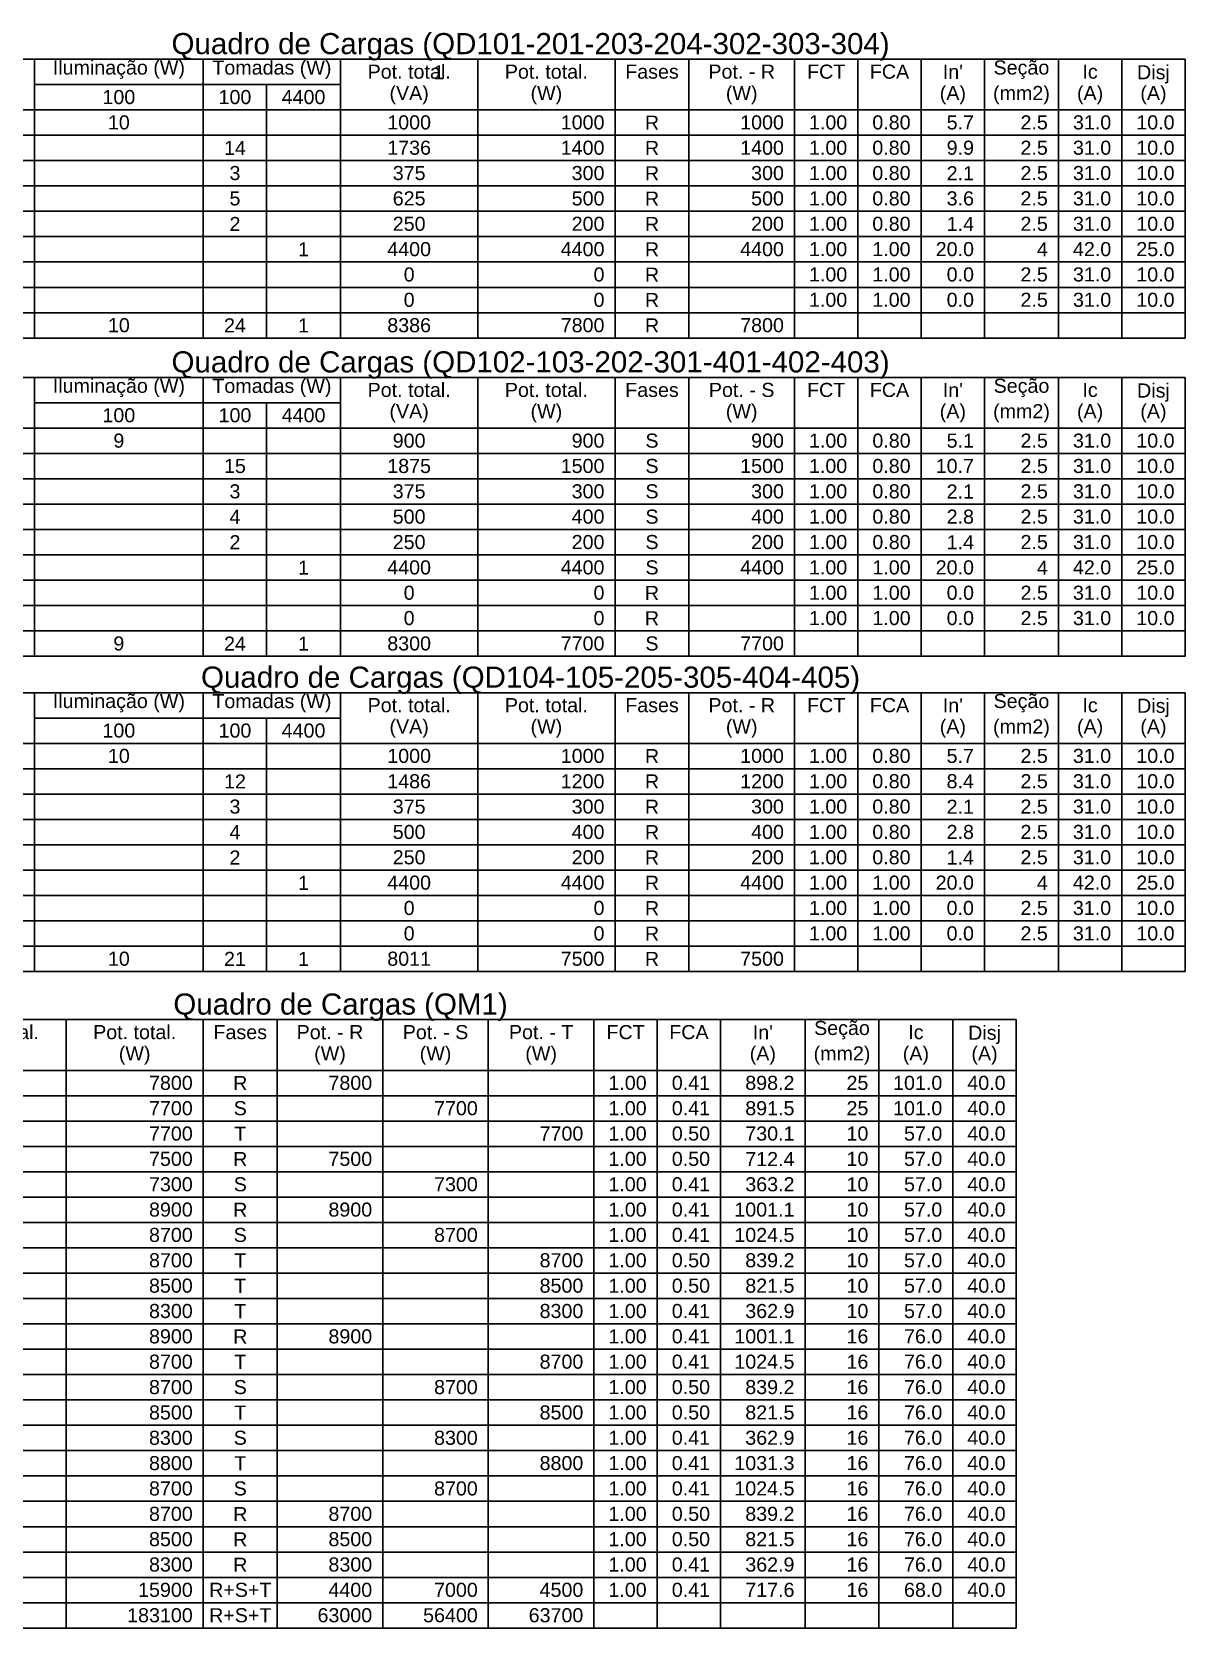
# Model space of a CAD drawing. Header units: inches. Extents: x -8.7 to 57.3, y -9.2 to 26.4.
# Drawn here: x 45.95 to 54.62, y -3.03 to 8.97 of the extents above; entities that cross this region are included whole.
import ezdxf
from ezdxf.enums import TextEntityAlignment as Align

# ---------------------------------------------------------------- set-up
doc = ezdxf.new("R2010")
doc.units = ezdxf.units.IN
doc.header["$MEASUREMENT"] = 0
doc.linetypes.add('HIDDEN2', pattern=[4.7625, 3.175, -1.5875])
for name, color, linetype, lineweight in [('DI-Linhas do quadro', 7, 'HIDDEN2', 30), ('DI-Textos do quadro', 5, 'Continuous', 20), ('DI-Título do quadro', 5, 'Continuous', 30)]:
    doc.layers.add(name, color=color, linetype=linetype, lineweight=lineweight)
doc.styles.add('Arial', font='arial.ttf')

msp = doc.modelspace()

# ---------------------------------------------------------------- linework, layer by layer
at = {"layer": 'DI-Linhas do quadro', "linetype": 'Continuous'}
for p, q in [((40.9622, 8.7647), (51.6846, 8.7647)), ((45.966, 8.7647), (45.966, 6.8585)), ((47.2368, 8.7647), (47.2368, 6.8585)), ((48.2693, 8.7647), (48.2693, 6.8585)), ((49.3018, 8.7647), (49.3018, 6.8585)), ((50.3344, 8.7647), (50.3344, 6.8585)), ((50.8903, 8.7647), (50.8903, 6.8585)), ((51.6846, 8.7647), (54.6233, 8.7647)), ((51.6846, 8.7647), (51.6846, 6.8585)), ((51.6846, 8.7647), (51.6846, 6.8585)), ((52.1611, 8.7647), (52.1611, 6.8585)), ((52.6377, 8.7647), (52.6377, 6.8585)), ((53.1142, 8.7647), (53.1142, 6.8585)), ((53.6702, 8.7647), (53.6702, 6.8585)), ((54.1468, 8.7647), (54.1468, 6.8585)), ((54.6233, 8.7647), (54.6233, 6.8585)), ((45.966, 8.5741), (47.2368, 8.5741)), ((47.2368, 8.5741), (48.2693, 8.5741)), ((47.7133, 8.5741), (47.7133, 6.8585)), ((40.9622, 8.3835), (51.6846, 8.3835)), ((51.6846, 8.3835), (54.6233, 8.3835)), ((40.9622, 8.1929), (51.6846, 8.1929)), ((51.6846, 8.1929), (54.6233, 8.1929)), ((40.9622, 8.0022), (51.6846, 8.0022)), ((51.6846, 8.0022), (54.6233, 8.0022)), ((40.9622, 7.8116), (51.6846, 7.8116)), ((51.6846, 7.8116), (54.6233, 7.8116)), ((40.9622, 7.621), (51.6846, 7.621)), ((51.6846, 7.621), (54.6233, 7.621)), ((40.9622, 7.4304), (51.6846, 7.4304)), ((51.6846, 7.4304), (54.6233, 7.4304)), ((40.9622, 7.2398), (51.6846, 7.2398)), ((51.6846, 7.2398), (54.6233, 7.2398)), ((40.9622, 7.0491), (51.6846, 7.0491)), ((51.6846, 7.0491), (54.6233, 7.0491)), ((40.9622, 6.8585), (51.6846, 6.8585)), ((45.966, 6.6679), (45.966, 6.8585)), ((47.2368, 6.6679), (47.2368, 6.8585)), ((47.7133, 6.6679), (47.7133, 6.8585)), ((48.2693, 6.6679), (48.2693, 6.8585)), ((49.3018, 6.6679), (49.3018, 6.8585)), ((50.3344, 6.6679), (50.3344, 6.8585)), ((50.8903, 6.6679), (50.8903, 6.8585)), ((51.6846, 6.8585), (54.6233, 6.8585)), ((51.6846, 6.6679), (51.6846, 6.8585)), ((51.6846, 6.6679), (51.6846, 6.8585)), ((52.1611, 6.6679), (52.1611, 6.8585)), ((52.6377, 6.6679), (52.6377, 6.8585)), ((53.1142, 6.6679), (53.1142, 6.8585)), ((53.6702, 6.6679), (53.6702, 6.8585)), ((54.1468, 6.6679), (54.1468, 6.8585)), ((54.6233, 6.6679), (54.6233, 6.8585)), ((40.9622, 6.6679), (51.6846, 6.6679)), ((51.6846, 6.6679), (54.6233, 6.6679)), ((40.9622, 6.3716), (50.8904, 6.3716)), ((45.966, 6.3716), (45.966, 4.4654)), ((47.2368, 6.3716), (47.2368, 4.4654)), ((48.2693, 6.3716), (48.2693, 4.4654)), ((49.3019, 6.3716), (49.3019, 4.4654)), ((50.3344, 6.3716), (50.3344, 4.4654)), ((50.8904, 6.3716), (50.8904, 4.4654)), ((50.8904, 6.3716), (50.8904, 4.4654)), ((50.8904, 6.3716), (51.6846, 6.3716)), ((51.6846, 6.3716), (51.6846, 4.4654)), ((51.6846, 6.3716), (54.6233, 6.3716)), ((52.1612, 6.3716), (52.1612, 4.4654)), ((52.6377, 6.3716), (52.6377, 4.4654)), ((53.1143, 6.3716), (53.1143, 4.4654)), ((53.6702, 6.3716), (53.6702, 4.4654)), ((54.1468, 6.3716), (54.1468, 4.4654)), ((54.6233, 6.3716), (54.6233, 4.4654)), ((45.966, 6.181), (47.2368, 6.181)), ((47.2368, 6.181), (48.2693, 6.181)), ((47.7134, 6.181), (47.7134, 4.4654)), ((40.9622, 5.9903), (50.8904, 5.9903)), ((50.8904, 5.9903), (51.6846, 5.9903)), ((51.6846, 5.9903), (54.6233, 5.9903)), ((40.9622, 5.7997), (50.8904, 5.7997)), ((50.8904, 5.7997), (51.6846, 5.7997)), ((51.6846, 5.7997), (54.6233, 5.7997)), ((40.9622, 5.6091), (50.8904, 5.6091)), ((50.8904, 5.6091), (51.6846, 5.6091)), ((51.6846, 5.6091), (54.6233, 5.6091)), ((40.9622, 5.4185), (50.8904, 5.4185)), ((50.8904, 5.4185), (51.6846, 5.4185)), ((51.6846, 5.4185), (54.6233, 5.4185)), ((40.9622, 5.2279), (50.8904, 5.2279)), ((50.8904, 5.2279), (51.6846, 5.2279)), ((51.6846, 5.2279), (54.6233, 5.2279)), ((40.9622, 5.0372), (50.8904, 5.0372)), ((50.8904, 5.0372), (51.6846, 5.0372)), ((51.6846, 5.0372), (54.6233, 5.0372)), ((40.9622, 4.8466), (50.8904, 4.8466)), ((50.8904, 4.8466), (51.6846, 4.8466)), ((51.6846, 4.8466), (54.6233, 4.8466)), ((40.9622, 4.656), (50.8904, 4.656)), ((50.8904, 4.656), (51.6846, 4.656)), ((51.6846, 4.656), (54.6233, 4.656)), ((40.9622, 4.4654), (50.8904, 4.4654)), ((45.966, 4.2748), (45.966, 4.4654)), ((47.2368, 4.2748), (47.2368, 4.4654)), ((47.7134, 4.2748), (47.7134, 4.4654)), ((48.2693, 4.2748), (48.2693, 4.4654)), ((49.3019, 4.2748), (49.3019, 4.4654)), ((50.3344, 4.2748), (50.3344, 4.4654)), ((50.8904, 4.2748), (50.8904, 4.4654)), ((50.8904, 4.2748), (50.8904, 4.4654)), ((50.8904, 4.4654), (51.6846, 4.4654)), ((51.6846, 4.2748), (51.6846, 4.4654)), ((51.6846, 4.2748), (51.6846, 4.4654)), ((51.6846, 4.4654), (54.6233, 4.4654)), ((52.1612, 4.2748), (52.1612, 4.4654)), ((52.6377, 4.2748), (52.6377, 4.4654)), ((53.1143, 4.2748), (53.1143, 4.4654)), ((53.6702, 4.2748), (53.6702, 4.4654)), ((54.1468, 4.2748), (54.1468, 4.4654)), ((54.6233, 4.2748), (54.6233, 4.4654)), ((40.9622, 4.2748), (50.8904, 4.2748)), ((50.8904, 4.2748), (51.6846, 4.2748)), ((51.6846, 4.2748), (54.6233, 4.2748)), ((40.9622, 4.0011), (51.6846, 4.0011)), ((45.966, 4.0011), (45.966, 2.0949)), ((47.2368, 4.0011), (47.2368, 2.0949)), ((48.2693, 4.0011), (48.2693, 2.0949)), ((49.3019, 4.0011), (49.3019, 2.0949)), ((50.3344, 4.0011), (50.3344, 2.0949)), ((50.8904, 4.0011), (50.8904, 2.0949)), ((51.6846, 4.0011), (54.6233, 4.0011)), ((51.6846, 4.0011), (51.6846, 2.0949)), ((51.6846, 4.0011), (51.6846, 2.0949)), ((52.1612, 4.0011), (52.1612, 2.0949)), ((52.6377, 4.0011), (52.6377, 2.0949)), ((53.1143, 4.0011), (53.1143, 2.0949)), ((53.6702, 4.0011), (53.6702, 2.0949)), ((54.1468, 4.0011), (54.1468, 2.0949)), ((54.6233, 4.0011), (54.6233, 2.0949)), ((45.966, 3.8105), (47.2368, 3.8105)), ((47.2368, 3.8105), (48.2693, 3.8105)), ((47.7134, 3.8105), (47.7134, 2.0949)), ((40.9622, 3.6199), (51.6846, 3.6199)), ((51.6846, 3.6199), (54.6233, 3.6199)), ((40.9622, 3.4293), (51.6846, 3.4293)), ((51.6846, 3.4293), (54.6233, 3.4293)), ((40.9622, 3.2386), (51.6846, 3.2386)), ((51.6846, 3.2386), (54.6233, 3.2386)), ((40.9622, 3.048), (51.6846, 3.048)), ((51.6846, 3.048), (54.6233, 3.048)), ((40.9622, 2.8574), (51.6846, 2.8574)), ((51.6846, 2.8574), (54.6233, 2.8574)), ((40.9622, 2.6668), (51.6846, 2.6668)), ((51.6846, 2.6668), (54.6233, 2.6668)), ((40.9622, 2.4762), (51.6846, 2.4762)), ((51.6846, 2.4762), (54.6233, 2.4762)), ((40.9622, 2.2855), (51.6846, 2.2855)), ((51.6846, 2.2855), (54.6233, 2.2855)), ((40.9622, 2.0949), (51.6846, 2.0949)), ((45.966, 1.9043), (45.966, 2.0949)), ((47.2368, 1.9043), (47.2368, 2.0949)), ((47.7134, 1.9043), (47.7134, 2.0949)), ((48.2693, 1.9043), (48.2693, 2.0949)), ((49.3019, 1.9043), (49.3019, 2.0949)), ((50.3344, 1.9043), (50.3344, 2.0949)), ((50.8904, 1.9043), (50.8904, 2.0949)), ((51.6846, 2.0949), (54.6233, 2.0949)), ((51.6846, 1.9043), (51.6846, 2.0949)), ((51.6846, 1.9043), (51.6846, 2.0949)), ((52.1612, 1.9043), (52.1612, 2.0949)), ((52.6377, 1.9043), (52.6377, 2.0949)), ((53.1143, 1.9043), (53.1143, 2.0949)), ((53.6702, 1.9043), (53.6702, 2.0949)), ((54.1468, 1.9043), (54.1468, 2.0949)), ((54.6233, 1.9043), (54.6233, 2.0949)), ((40.9622, 1.9043), (51.6846, 1.9043)), ((51.6846, 1.9043), (54.6233, 1.9043)), ((40.9622, 1.5428), (53.3525, 1.5428)), ((46.2043, 1.5428), (46.2043, -2.8415)), ((47.2368, 1.5428), (47.2368, -2.8415)), ((47.7928, 1.5428), (47.7928, -2.8415)), ((48.587, 1.5428), (48.587, -2.8415)), ((49.3813, 1.5428), (49.3813, -2.8415)), ((50.1755, 1.5428), (50.1755, -2.8415)), ((50.6521, 1.5428), (50.6521, -2.8415)), ((51.1286, 1.5428), (51.1286, -2.8415)), ((51.764, 1.5428), (51.764, -2.8415)), ((52.32, 1.5428), (52.32, -2.8415)), ((52.876, 1.5428), (52.876, -2.8415)), ((53.3525, 1.5428), (53.3525, -2.8415)), ((40.9622, 1.1615), (53.3525, 1.1615)), ((40.9622, 0.9709), (53.3525, 0.9709)), ((40.9622, 0.7803), (53.3525, 0.7803)), ((40.9622, 0.5897), (53.3525, 0.5897)), ((40.9622, 0.3991), (53.3525, 0.3991)), ((40.9622, 0.2084), (53.3525, 0.2084)), ((40.9622, 0.0178), (53.3525, 0.0178)), ((40.9622, -0.1728), (53.3525, -0.1728)), ((40.9622, -0.3634), (53.3525, -0.3634)), ((40.9622, -0.554), (53.3525, -0.554)), ((40.9622, -0.7447), (53.3525, -0.7447)), ((40.9622, -0.9353), (53.3525, -0.9353)), ((40.9622, -1.1259), (53.3525, -1.1259)), ((40.9622, -1.3165), (53.3525, -1.3165)), ((40.9622, -1.5071), (53.3525, -1.5071)), ((40.9622, -1.6978), (53.3525, -1.6978)), ((40.9622, -1.8884), (53.3525, -1.8884)), ((40.9622, -2.079), (53.3525, -2.079)), ((40.9622, -2.2696), (53.3525, -2.2696)), ((40.9622, -2.4602), (53.3525, -2.4602)), ((40.9622, -2.6509), (53.3525, -2.6509)), ((40.9622, -2.8415), (53.3525, -2.8415)), ((46.2043, -3.0321), (46.2043, -2.8415)), ((47.2368, -3.0321), (47.2368, -2.8415)), ((47.7928, -3.0321), (47.7928, -2.8415)), ((48.587, -3.0321), (48.587, -2.8415)), ((49.3813, -3.0321), (49.3813, -2.8415)), ((50.1755, -3.0321), (50.1755, -2.8415)), ((50.6521, -3.0321), (50.6521, -2.8415)), ((51.1286, -3.0321), (51.1286, -2.8415)), ((51.764, -3.0321), (51.764, -2.8415)), ((52.32, -3.0321), (52.32, -2.8415)), ((52.876, -3.0321), (52.876, -2.8415)), ((53.3525, -3.0321), (53.3525, -2.8415)), ((40.9622, -3.0321), (53.3525, -3.0321))]:
    msp.add_line(p, q, dxfattribs=at)

# ---------------------------------------------------------------- texts
at = {"layer": 'DI-Textos do quadro', "char_height": 0.1059, "line_spacing_factor": 0.798, "style": 'Arial'}
for s, insert, width, attachment_point in [('Iluminação (W)', (46.6016, 8.6166), 1.851755, 8), ('Tomadas (W)', (47.7531, 8.6166), 1.666446, 8), ('Pot. total.', (48.7856, 8.6166), 1.164229, 8), ('1', (49.0091, 8.6131), 0.153082, 8), ('Pot. total.', (49.8181, 8.6166), 1.164229, 8), ('Fases', (50.6126, 8.6166), 0.750639, 8), ('Pot. - R', (51.2876, 8.6166), 0.933263, 8), ('FCT', (51.9231, 8.6166), 0.534444, 8), ('FCA', (52.3996, 8.6166), 0.550558, 8), ("In'", (52.8761, 8.6166), 0.281993, 8), ('Seção', (53.3921, 8.6166), 0.781524, 8), ('Ic', (53.9086, 8.6166), 0.214852, 8), ('Disj', (54.3851, 8.5817), 0.459246, 8), ('100', (46.6016, 8.4256), 0.459246, 8), ('100', (47.4751, 8.4256), 0.459246, 8), ('4400', (47.9911, 8.4256), 0.612328, 8), ('(VA)', (48.7856, 8.4256), 0.550558, 8), ('(W)', (49.8181, 8.4256), 0.441789, 8), ('(W)', (51.2876, 8.4256), 0.441789, 8), ('(A)', (52.8761, 8.4256), 0.366591, 8), ('(mm2)', (53.3921, 8.4256), 0.794952, 8), ('(A)', (53.9086, 8.4256), 0.366591, 8), ('(A)', (54.3851, 8.4256), 0.366591, 8), ('10', (46.6016, 8.2351), 0.306164, 8), ('1000', (48.7856, 8.2351), 0.612328, 8), ('1000', (50.2551, 8.2351), 0.612328, 9), ('R', (50.6126, 8.2351), 0.198738, 8), ('1000', (51.6051, 8.2351), 0.612328, 9), ('1.00', (52.0816, 8.2351), 0.535787, 9), ('0.80', (52.5581, 8.2351), 0.535787, 9), ('5.7', (53.0351, 8.2351), 0.382705, 9), ('2.5', (53.5906, 8.2351), 0.382705, 9), ('31.0', (54.0676, 8.2351), 0.535787, 9), ('10.0', (54.5441, 8.2351), 0.535787, 9), ('14', (47.4751, 8.0446), 0.306164, 8), ('1736', (48.7856, 8.0446), 0.612328, 8), ('1400', (50.2551, 8.0446), 0.612328, 9), ('R', (50.6126, 8.0446), 0.198738, 8), ('1400', (51.6051, 8.0446), 0.612328, 9), ('1.00', (52.0816, 8.0446), 0.535787, 9), ('0.80', (52.5581, 8.0446), 0.535787, 9), ('9.9', (53.0351, 8.0446), 0.382705, 9), ('2.5', (53.5906, 8.0446), 0.382705, 9), ('31.0', (54.0676, 8.0446), 0.535787, 9), ('10.0', (54.5441, 8.0446), 0.535787, 9), ('3', (47.4751, 7.8541), 0.153082, 8), ('375', (48.7856, 7.8541), 0.459246, 8), ('300', (50.2551, 7.8541), 0.459246, 9), ('R', (50.6126, 7.8541), 0.198738, 8), ('300', (51.6051, 7.8541), 0.459246, 9), ('1.00', (52.0816, 7.8541), 0.535787, 9), ('0.80', (52.5581, 7.8541), 0.535787, 9), ('2.1', (53.0351, 7.8541), 0.382705, 9), ('2.5', (53.5906, 7.8541), 0.382705, 9), ('31.0', (54.0676, 7.8541), 0.535787, 9), ('10.0', (54.5441, 7.8541), 0.535787, 9), ('5', (47.4751, 7.6636), 0.153082, 8), ('625', (48.7856, 7.6636), 0.459246, 8), ('500', (50.2551, 7.6636), 0.459246, 9), ('R', (50.6126, 7.6636), 0.198738, 8), ('500', (51.6051, 7.6636), 0.459246, 9), ('1.00', (52.0816, 7.6636), 0.535787, 9), ('0.80', (52.5581, 7.6636), 0.535787, 9), ('3.6', (53.0351, 7.6636), 0.382705, 9), ('2.5', (53.5906, 7.6636), 0.382705, 9), ('31.0', (54.0676, 7.6636), 0.535787, 9), ('10.0', (54.5441, 7.6636), 0.535787, 9), ('2', (47.4751, 7.4726), 0.153082, 8), ('250', (48.7856, 7.4726), 0.459246, 8), ('200', (50.2551, 7.4726), 0.459246, 9), ('R', (50.6126, 7.4726), 0.198738, 8), ('200', (51.6051, 7.4726), 0.459246, 9), ('1.00', (52.0816, 7.4726), 0.535787, 9), ('0.80', (52.5581, 7.4726), 0.535787, 9), ('1.4', (53.0351, 7.4726), 0.382705, 9), ('2.5', (53.5906, 7.4726), 0.382705, 9), ('31.0', (54.0676, 7.4726), 0.535787, 9), ('10.0', (54.5441, 7.4726), 0.535787, 9), ('1', (47.9911, 7.2821), 0.153082, 8), ('4400', (48.7856, 7.2821), 0.612328, 8), ('4400', (50.2551, 7.2821), 0.612328, 9), ('R', (50.6126, 7.2821), 0.198738, 8), ('4400', (51.6051, 7.2821), 0.612328, 9), ('1.00', (52.0816, 7.2821), 0.535787, 9), ('1.00', (52.5581, 7.2821), 0.535787, 9), ('20.0', (53.0351, 7.2821), 0.535787, 9), ('4', (53.5906, 7.2821), 0.153082, 9), ('42.0', (54.0676, 7.2821), 0.535787, 9), ('25.0', (54.5441, 7.2821), 0.535787, 9), ('0', (48.7856, 7.0916), 0.153082, 8), ('0', (50.2551, 7.0916), 0.153082, 9), ('R', (50.6126, 7.0916), 0.198738, 8), ('1.00', (52.0816, 7.0916), 0.535787, 9), ('1.00', (52.5581, 7.0916), 0.535787, 9), ('0.0', (53.0351, 7.0916), 0.382705, 9), ('2.5', (53.5906, 7.0916), 0.382705, 9), ('31.0', (54.0676, 7.0916), 0.535787, 9), ('10.0', (54.5441, 7.0916), 0.535787, 9), ('0', (48.7856, 6.9011), 0.153082, 8), ('0', (50.2551, 6.9011), 0.153082, 9), ('R', (50.6126, 6.9011), 0.198738, 8), ('1.00', (52.0816, 6.9011), 0.535787, 9), ('1.00', (52.5581, 6.9011), 0.535787, 9), ('0.0', (53.0351, 6.9011), 0.382705, 9), ('2.5', (53.5906, 6.9011), 0.382705, 9), ('31.0', (54.0676, 6.9011), 0.535787, 9), ('10.0', (54.5441, 6.9011), 0.535787, 9), ('10', (46.6016, 6.7101), 0.306164, 8), ('24', (47.4751, 6.7101), 0.306164, 8), ('1', (47.9911, 6.7101), 0.153082, 8), ('8386', (48.7856, 6.7101), 0.612328, 8), ('7800', (50.2551, 6.7101), 0.612328, 9), ('R', (50.6126, 6.7101), 0.198738, 8), ('7800', (51.6051, 6.7101), 0.612328, 9), ('Iluminação (W)', (46.6015, 6.2235), 1.851755, 8), ('Tomadas (W)', (47.753, 6.2235), 1.666446, 8), ('Seção', (53.3925, 6.2235), 0.781524, 8), ('Pot. total.', (48.7855, 6.2235), 1.164229, 8), ('Pot. total.', (49.818, 6.2235), 1.164229, 8), ('Fases', (50.6125, 6.2235), 0.750639, 8), ('Pot. - S', (51.2872, 6.2235), 0.918492, 8), ('FCT', (51.923, 6.2235), 0.534444, 8), ('FCA', (52.3995, 6.2235), 0.550558, 8), ("In'", (52.876, 6.2235), 0.281993, 8), ('Ic', (53.9085, 6.2235), 0.214852, 8), ('Disj', (54.385, 6.1885), 0.459246, 8), ('100', (46.6015, 6.033), 0.459246, 8), ('100', (47.475, 6.033), 0.459246, 8), ('4400', (47.9915, 6.033), 0.612328, 8), ('(VA)', (48.7855, 6.033), 0.550558, 8), ('(W)', (49.818, 6.033), 0.441789, 8), ('(W)', (51.2872, 6.033), 0.441789, 8), ('(A)', (52.876, 6.033), 0.366591, 8), ('(mm2)', (53.3925, 6.033), 0.794952, 8), ('(A)', (53.9085, 6.033), 0.366591, 8), ('(A)', (54.385, 6.033), 0.366591, 8), ('9', (46.6015, 5.842), 0.153082, 8), ('900', (48.7855, 5.842), 0.459246, 8), ('900', (50.255, 5.842), 0.459246, 9), ('S', (50.6125, 5.842), 0.183967, 8), ('900', (51.6052, 5.842), 0.459246, 9), ('1.00', (52.0815, 5.842), 0.535787, 9), ('0.80', (52.5585, 5.842), 0.535787, 9), ('5.1', (53.035, 5.842), 0.382705, 9), ('2.5', (53.591, 5.842), 0.382705, 9), ('31.0', (54.0675, 5.842), 0.535787, 9), ('10.0', (54.544, 5.842), 0.535787, 9), ('15', (47.475, 5.6515), 0.306164, 8), ('1875', (48.7855, 5.6515), 0.612328, 8), ('1500', (50.255, 5.6515), 0.612328, 9), ('S', (50.6125, 5.6515), 0.183967, 8), ('1500', (51.6052, 5.6515), 0.612328, 9), ('1.00', (52.0815, 5.6515), 0.535787, 9), ('0.80', (52.5585, 5.6515), 0.535787, 9), ('10.7', (53.035, 5.6515), 0.535787, 9), ('2.5', (53.591, 5.6515), 0.382705, 9), ('31.0', (54.0675, 5.6515), 0.535787, 9), ('10.0', (54.544, 5.6515), 0.535787, 9), ('3', (47.475, 5.461), 0.153082, 8), ('375', (48.7855, 5.461), 0.459246, 8), ('300', (50.255, 5.461), 0.459246, 9), ('S', (50.6125, 5.461), 0.183967, 8), ('300', (51.6052, 5.461), 0.459246, 9), ('1.00', (52.0815, 5.461), 0.535787, 9), ('0.80', (52.5585, 5.461), 0.535787, 9), ('2.1', (53.035, 5.461), 0.382705, 9), ('2.5', (53.591, 5.461), 0.382705, 9), ('31.0', (54.0675, 5.461), 0.535787, 9), ('10.0', (54.544, 5.461), 0.535787, 9), ('4', (47.475, 5.2705), 0.153082, 8), ('500', (48.7855, 5.2705), 0.459246, 8), ('400', (50.255, 5.2705), 0.459246, 9), ('S', (50.6125, 5.2705), 0.183967, 8), ('400', (51.6052, 5.2705), 0.459246, 9), ('1.00', (52.0815, 5.2705), 0.535787, 9), ('0.80', (52.5585, 5.2705), 0.535787, 9), ('2.8', (53.035, 5.2705), 0.382705, 9), ('2.5', (53.591, 5.2705), 0.382705, 9), ('31.0', (54.0675, 5.2705), 0.535787, 9), ('10.0', (54.544, 5.2705), 0.535787, 9), ('2', (47.475, 5.0795), 0.153082, 8), ('250', (48.7855, 5.0795), 0.459246, 8), ('200', (50.255, 5.0795), 0.459246, 9), ('S', (50.6125, 5.0795), 0.183967, 8), ('200', (51.6052, 5.0795), 0.459246, 9), ('1.00', (52.0815, 5.0795), 0.535787, 9), ('0.80', (52.5585, 5.0795), 0.535787, 9), ('1.4', (53.035, 5.0795), 0.382705, 9), ('2.5', (53.591, 5.0795), 0.382705, 9), ('31.0', (54.0675, 5.0795), 0.535787, 9), ('10.0', (54.544, 5.0795), 0.535787, 9), ('1', (47.9915, 4.889), 0.153082, 8), ('4400', (48.7855, 4.889), 0.612328, 8), ('4400', (50.255, 4.889), 0.612328, 9), ('S', (50.6125, 4.889), 0.183967, 8), ('4400', (51.6052, 4.889), 0.612328, 9), ('1.00', (52.0815, 4.889), 0.535787, 9), ('1.00', (52.5585, 4.889), 0.535787, 9), ('20.0', (53.035, 4.889), 0.535787, 9), ('4', (53.591, 4.889), 0.153082, 9), ('42.0', (54.0675, 4.889), 0.535787, 9), ('25.0', (54.544, 4.889), 0.535787, 9), ('0', (48.7855, 4.6985), 0.153082, 8), ('0', (50.255, 4.6985), 0.153082, 9), ('R', (50.6125, 4.6985), 0.198738, 8), ('1.00', (52.0815, 4.6985), 0.535787, 9), ('1.00', (52.5585, 4.6985), 0.535787, 9), ('0.0', (53.035, 4.6985), 0.382705, 9), ('2.5', (53.591, 4.6985), 0.382705, 9), ('31.0', (54.0675, 4.6985), 0.535787, 9), ('10.0', (54.544, 4.6985), 0.535787, 9), ('0', (48.7855, 4.508), 0.153082, 8), ('0', (50.255, 4.508), 0.153082, 9), ('R', (50.6125, 4.508), 0.198738, 8), ('1.00', (52.0815, 4.508), 0.535787, 9), ('1.00', (52.5585, 4.508), 0.535787, 9), ('0.0', (53.035, 4.508), 0.382705, 9), ('2.5', (53.591, 4.508), 0.382705, 9), ('31.0', (54.0675, 4.508), 0.535787, 9), ('10.0', (54.544, 4.508), 0.535787, 9), ('9', (46.6015, 4.317), 0.153082, 8), ('24', (47.475, 4.317), 0.306164, 8), ('1', (47.9915, 4.317), 0.153082, 8), ('8300', (48.7855, 4.317), 0.612328, 8), ('7700', (50.255, 4.317), 0.612328, 9), ('S', (50.6125, 4.317), 0.183967, 8), ('7700', (51.6052, 4.317), 0.612328, 9), ('Iluminação (W)', (46.6016, 3.8531), 1.851755, 8), ('Tomadas (W)', (47.7531, 3.8531), 1.666446, 8), ('Pot. total.', (48.7856, 3.8531), 1.164229, 8), ('Pot. total.', (49.8181, 3.8531), 1.164229, 8), ('FCT', (51.9231, 3.8531), 0.534444, 8), ('FCA', (52.3996, 3.8531), 0.550558, 8), ('Seção', (53.3921, 3.8531), 0.781524, 8), ('Disj', (54.3851, 3.8182), 0.459246, 8), ('Fases', (50.6126, 3.8531), 0.750639, 8), ('Pot. - R', (51.2876, 3.8531), 0.933263, 8), ("In'", (52.8761, 3.8531), 0.281993, 8), ('Ic', (53.9086, 3.8531), 0.214852, 8), ('100', (46.6016, 3.6621), 0.459246, 8), ('100', (47.4751, 3.6621), 0.459246, 8), ('4400', (47.9911, 3.6621), 0.612328, 8), ('(VA)', (48.7856, 3.6621), 0.550558, 8), ('(W)', (49.8181, 3.6621), 0.441789, 8), ('(W)', (51.2876, 3.6621), 0.441789, 8), ('(A)', (52.8761, 3.6621), 0.366591, 8), ('(mm2)', (53.3921, 3.6621), 0.794952, 8), ('(A)', (53.9086, 3.6621), 0.366591, 8), ('(A)', (54.3851, 3.6621), 0.366591, 8), ('10', (46.6016, 3.4716), 0.306164, 8), ('1000', (48.7856, 3.4716), 0.612328, 8), ('1000', (50.2551, 3.4716), 0.612328, 9), ('R', (50.6126, 3.4716), 0.198738, 8), ('1000', (51.6051, 3.4716), 0.612328, 9), ('1.00', (52.0816, 3.4716), 0.535787, 9), ('0.80', (52.5581, 3.4716), 0.535787, 9), ('5.7', (53.0346, 3.4716), 0.382705, 9), ('2.5', (53.5906, 3.4716), 0.382705, 9), ('31.0', (54.0671, 3.4716), 0.535787, 9), ('10.0', (54.5441, 3.4716), 0.535787, 9), ('12', (47.4751, 3.2811), 0.306164, 8), ('1486', (48.7856, 3.2811), 0.612328, 8), ('1200', (50.2551, 3.2811), 0.612328, 9), ('R', (50.6126, 3.2811), 0.198738, 8), ('1200', (51.6051, 3.2811), 0.612328, 9), ('1.00', (52.0816, 3.2811), 0.535787, 9), ('0.80', (52.5581, 3.2811), 0.535787, 9), ('8.4', (53.0346, 3.2811), 0.382705, 9), ('2.5', (53.5906, 3.2811), 0.382705, 9), ('31.0', (54.0671, 3.2811), 0.535787, 9), ('10.0', (54.5441, 3.2811), 0.535787, 9), ('3', (47.4751, 3.0906), 0.153082, 8), ('375', (48.7856, 3.0906), 0.459246, 8), ('300', (50.2551, 3.0906), 0.459246, 9), ('R', (50.6126, 3.0906), 0.198738, 8), ('300', (51.6051, 3.0906), 0.459246, 9), ('1.00', (52.0816, 3.0906), 0.535787, 9), ('0.80', (52.5581, 3.0906), 0.535787, 9), ('2.1', (53.0346, 3.0906), 0.382705, 9), ('2.5', (53.5906, 3.0906), 0.382705, 9), ('31.0', (54.0671, 3.0906), 0.535787, 9), ('10.0', (54.5441, 3.0906), 0.535787, 9), ('4', (47.4751, 2.8996), 0.153082, 8), ('500', (48.7856, 2.8996), 0.459246, 8), ('400', (50.2551, 2.8996), 0.459246, 9), ('R', (50.6126, 2.8996), 0.198738, 8), ('400', (51.6051, 2.8996), 0.459246, 9), ('1.00', (52.0816, 2.8996), 0.535787, 9), ('0.80', (52.5581, 2.8996), 0.535787, 9), ('2.8', (53.0346, 2.8996), 0.382705, 9), ('2.5', (53.5906, 2.8996), 0.382705, 9), ('31.0', (54.0671, 2.8996), 0.535787, 9), ('10.0', (54.5441, 2.8996), 0.535787, 9), ('2', (47.4751, 2.7091), 0.153082, 8), ('250', (48.7856, 2.7091), 0.459246, 8), ('200', (50.2551, 2.7091), 0.459246, 9), ('R', (50.6126, 2.7091), 0.198738, 8), ('200', (51.6051, 2.7091), 0.459246, 9), ('1.00', (52.0816, 2.7091), 0.535787, 9), ('0.80', (52.5581, 2.7091), 0.535787, 9), ('1.4', (53.0346, 2.7091), 0.382705, 9), ('2.5', (53.5906, 2.7091), 0.382705, 9), ('31.0', (54.0671, 2.7091), 0.535787, 9), ('10.0', (54.5441, 2.7091), 0.535787, 9), ('1', (47.9911, 2.5186), 0.153082, 8), ('4400', (48.7856, 2.5186), 0.612328, 8), ('4400', (50.2551, 2.5186), 0.612328, 9), ('R', (50.6126, 2.5186), 0.198738, 8), ('4400', (51.6051, 2.5186), 0.612328, 9), ('1.00', (52.0816, 2.5186), 0.535787, 9), ('1.00', (52.5581, 2.5186), 0.535787, 9), ('20.0', (53.0346, 2.5186), 0.535787, 9), ('4', (53.5906, 2.5186), 0.153082, 9), ('42.0', (54.0671, 2.5186), 0.535787, 9), ('25.0', (54.5441, 2.5186), 0.535787, 9), ('0', (48.7856, 2.3281), 0.153082, 8), ('0', (50.2551, 2.3281), 0.153082, 9), ('R', (50.6126, 2.3281), 0.198738, 8), ('1.00', (52.0816, 2.3281), 0.535787, 9), ('1.00', (52.5581, 2.3281), 0.535787, 9), ('0.0', (53.0346, 2.3281), 0.382705, 9), ('2.5', (53.5906, 2.3281), 0.382705, 9), ('31.0', (54.0671, 2.3281), 0.535787, 9), ('10.0', (54.5441, 2.3281), 0.535787, 9), ('0', (48.7856, 2.1371), 0.153082, 8), ('0', (50.2551, 2.1371), 0.153082, 9), ('R', (50.6126, 2.1371), 0.198738, 8), ('1.00', (52.0816, 2.1371), 0.535787, 9), ('1.00', (52.5581, 2.1371), 0.535787, 9), ('0.0', (53.0346, 2.1371), 0.382705, 9), ('2.5', (53.5906, 2.1371), 0.382705, 9), ('31.0', (54.0671, 2.1371), 0.535787, 9), ('10.0', (54.5441, 2.1371), 0.535787, 9), ('10', (46.6016, 1.9466), 0.306164, 8), ('21', (47.4751, 1.9466), 0.306164, 8), ('1', (47.9911, 1.9466), 0.153082, 8), ('8011', (48.7856, 1.9466), 0.612328, 8), ('7500', (50.2551, 1.9466), 0.612328, 9), ('R', (50.6126, 1.9466), 0.198738, 8), ('7500', (51.6051, 1.9466), 0.612328, 9), ('Pot. total.', (45.688, 1.3946), 1.164229, 8), ('Pot. total.', (46.7205, 1.3946), 1.164229, 8), ('Fases', (47.515, 1.3946), 0.750639, 8), ('Pot. - R', (48.19, 1.3946), 0.933263, 8), ('Pot. - S', (48.984, 1.3946), 0.918492, 8), ('Pot. - T', (49.7785, 1.3946), 0.902378, 8), ('FCT', (50.414, 1.3946), 0.534444, 8), ('FCA', (50.8905, 1.3946), 0.550558, 8), ("In'", (51.4465, 1.3946), 0.281993, 8), ('Seção', (52.042, 1.3946), 0.781524, 8), ('Ic', (52.598, 1.3946), 0.214852, 8), ('Disj', (53.1145, 1.3597), 0.459246, 8), ('(W)', (46.7205, 1.2041), 0.441789, 8), ('(W)', (48.19, 1.2041), 0.441789, 8), ('(W)', (48.984, 1.2041), 0.441789, 8), ('(W)', (49.7785, 1.2041), 0.441789, 8), ('(A)', (51.4465, 1.2041), 0.366591, 8), ('(mm2)', (52.042, 1.2041), 0.794952, 8), ('(A)', (52.598, 1.2041), 0.366591, 8), ('(A)', (53.1145, 1.2041), 0.366591, 8), ('7800', (47.1575, 1.0131), 0.612328, 9), ('R', (47.515, 1.0131), 0.198738, 8), ('7800', (48.5075, 1.0131), 0.612328, 9), ('1.00', (50.5725, 1.0131), 0.535787, 9), ('0.41', (51.0495, 1.0131), 0.535787, 9), ('898.2', (51.6845, 1.0131), 0.688869, 9), ('25', (52.2405, 1.0131), 0.306164, 9), ('101.0', (52.7965, 1.0131), 0.688869, 9), ('40.0', (53.273, 1.0131), 0.535787, 9), ('7700', (47.1575, 0.8226), 0.612328, 9), ('S', (47.515, 0.8226), 0.183967, 8), ('7700', (49.302, 0.8226), 0.612328, 9), ('1.00', (50.5725, 0.8226), 0.535787, 9), ('0.41', (51.0495, 0.8226), 0.535787, 9), ('891.5', (51.6845, 0.8226), 0.688869, 9), ('25', (52.2405, 0.8226), 0.306164, 9), ('101.0', (52.7965, 0.8226), 0.688869, 9), ('40.0', (53.273, 0.8226), 0.535787, 9), ('7700', (47.1575, 0.6321), 0.612328, 9), ('T', (47.515, 0.6321), 0.167853, 8), ('7700', (50.096, 0.6321), 0.612328, 9), ('1.00', (50.5725, 0.6321), 0.535787, 9), ('0.50', (51.0495, 0.6321), 0.535787, 9), ('730.1', (51.6845, 0.6321), 0.688869, 9), ('10', (52.2405, 0.6321), 0.306164, 9), ('57.0', (52.7965, 0.6321), 0.535787, 9), ('40.0', (53.273, 0.6321), 0.535787, 9), ('7500', (47.1575, 0.4416), 0.612328, 9), ('R', (47.515, 0.4416), 0.198738, 8), ('7500', (48.5075, 0.4416), 0.612328, 9), ('1.00', (50.5725, 0.4416), 0.535787, 9), ('0.50', (51.0495, 0.4416), 0.535787, 9), ('712.4', (51.6845, 0.4416), 0.688869, 9), ('10', (52.2405, 0.4416), 0.306164, 9), ('57.0', (52.7965, 0.4416), 0.535787, 9), ('40.0', (53.273, 0.4416), 0.535787, 9), ('7300', (47.1575, 0.2506), 0.612328, 9), ('S', (47.515, 0.2506), 0.183967, 8), ('7300', (49.302, 0.2506), 0.612328, 9), ('1.00', (50.5725, 0.2506), 0.535787, 9), ('0.41', (51.0495, 0.2506), 0.535787, 9), ('363.2', (51.6845, 0.2506), 0.688869, 9), ('10', (52.2405, 0.2506), 0.306164, 9), ('57.0', (52.7965, 0.2506), 0.535787, 9), ('40.0', (53.273, 0.2506), 0.535787, 9), ('8900', (47.1575, 0.0601), 0.612328, 9), ('R', (47.515, 0.0601), 0.198738, 8), ('8900', (48.5075, 0.0601), 0.612328, 9), ('1.00', (50.5725, 0.0601), 0.535787, 9), ('0.41', (51.0495, 0.0601), 0.535787, 9), ('1001.1', (51.6845, 0.0601), 0.841951, 9), ('10', (52.2405, 0.0601), 0.306164, 9), ('57.0', (52.7965, 0.0601), 0.535787, 9), ('40.0', (53.273, 0.0601), 0.535787, 9), ('8700', (47.1575, -0.1304), 0.612328, 9), ('S', (47.515, -0.1304), 0.183967, 8), ('8700', (49.302, -0.1304), 0.612328, 9), ('1.00', (50.5725, -0.1304), 0.535787, 9), ('0.41', (51.0495, -0.1304), 0.535787, 9), ('1024.5', (51.6845, -0.1304), 0.841951, 9), ('10', (52.2405, -0.1304), 0.306164, 9), ('57.0', (52.7965, -0.1304), 0.535787, 9), ('40.0', (53.273, -0.1304), 0.535787, 9), ('8700', (47.1575, -0.3209), 0.612328, 9), ('T', (47.515, -0.3209), 0.167853, 8), ('8700', (50.096, -0.3209), 0.612328, 9), ('1.00', (50.5725, -0.3209), 0.535787, 9), ('0.50', (51.0495, -0.3209), 0.535787, 9), ('839.2', (51.6845, -0.3209), 0.688869, 9), ('10', (52.2405, -0.3209), 0.306164, 9), ('57.0', (52.7965, -0.3209), 0.535787, 9), ('40.0', (53.273, -0.3209), 0.535787, 9), ('8500', (47.1575, -0.5119), 0.612328, 9), ('T', (47.515, -0.5119), 0.167853, 8), ('8500', (50.096, -0.5119), 0.612328, 9), ('1.00', (50.5725, -0.5119), 0.535787, 9), ('0.50', (51.0495, -0.5119), 0.535787, 9), ('821.5', (51.6845, -0.5119), 0.688869, 9), ('10', (52.2405, -0.5119), 0.306164, 9), ('57.0', (52.7965, -0.5119), 0.535787, 9), ('40.0', (53.273, -0.5119), 0.535787, 9), ('8300', (47.1575, -0.7024), 0.612328, 9), ('T', (47.515, -0.7024), 0.167853, 8), ('8300', (50.096, -0.7024), 0.612328, 9), ('1.00', (50.5725, -0.7024), 0.535787, 9), ('0.41', (51.0495, -0.7024), 0.535787, 9), ('362.9', (51.6845, -0.7024), 0.688869, 9), ('10', (52.2405, -0.7024), 0.306164, 9), ('57.0', (52.7965, -0.7024), 0.535787, 9), ('40.0', (53.273, -0.7024), 0.535787, 9), ('8900', (47.1575, -0.8929), 0.612328, 9), ('R', (47.515, -0.8929), 0.198738, 8), ('8900', (48.5075, -0.8929), 0.612328, 9), ('1.00', (50.5725, -0.8929), 0.535787, 9), ('0.41', (51.0495, -0.8929), 0.535787, 9), ('1001.1', (51.6845, -0.8929), 0.841951, 9), ('16', (52.2405, -0.8929), 0.306164, 9), ('76.0', (52.7965, -0.8929), 0.535787, 9), ('40.0', (53.273, -0.8929), 0.535787, 9), ('8700', (47.1575, -1.0834), 0.612328, 9), ('T', (47.515, -1.0834), 0.167853, 8), ('8700', (50.096, -1.0834), 0.612328, 9), ('1.00', (50.5725, -1.0834), 0.535787, 9), ('0.41', (51.0495, -1.0834), 0.535787, 9), ('1024.5', (51.6845, -1.0834), 0.841951, 9), ('16', (52.2405, -1.0834), 0.306164, 9), ('76.0', (52.7965, -1.0834), 0.535787, 9), ('40.0', (53.273, -1.0834), 0.535787, 9), ('8700', (47.1575, -1.2744), 0.612328, 9), ('S', (47.515, -1.2744), 0.183967, 8), ('8700', (49.302, -1.2744), 0.612328, 9), ('1.00', (50.5725, -1.2744), 0.535787, 9), ('0.50', (51.0495, -1.2744), 0.535787, 9), ('839.2', (51.6845, -1.2744), 0.688869, 9), ('16', (52.2405, -1.2744), 0.306164, 9), ('76.0', (52.7965, -1.2744), 0.535787, 9), ('40.0', (53.273, -1.2744), 0.535787, 9), ('8500', (47.1575, -1.4649), 0.612328, 9), ('T', (47.515, -1.4649), 0.167853, 8), ('8500', (50.096, -1.4649), 0.612328, 9), ('1.00', (50.5725, -1.4649), 0.535787, 9), ('0.50', (51.0495, -1.4649), 0.535787, 9), ('821.5', (51.6845, -1.4649), 0.688869, 9), ('16', (52.2405, -1.4649), 0.306164, 9), ('76.0', (52.7965, -1.4649), 0.535787, 9), ('40.0', (53.273, -1.4649), 0.535787, 9), ('8300', (47.1575, -1.6554), 0.612328, 9), ('S', (47.515, -1.6554), 0.183967, 8), ('8300', (49.302, -1.6554), 0.612328, 9), ('1.00', (50.5725, -1.6554), 0.535787, 9), ('0.41', (51.0495, -1.6554), 0.535787, 9), ('362.9', (51.6845, -1.6554), 0.688869, 9), ('16', (52.2405, -1.6554), 0.306164, 9), ('76.0', (52.7965, -1.6554), 0.535787, 9), ('40.0', (53.273, -1.6554), 0.535787, 9), ('8800', (47.1575, -1.8459), 0.612328, 9), ('T', (47.515, -1.8459), 0.167853, 8), ('8800', (50.096, -1.8459), 0.612328, 9), ('1.00', (50.5725, -1.8459), 0.535787, 9), ('0.41', (51.0495, -1.8459), 0.535787, 9), ('1031.3', (51.6845, -1.8459), 0.841951, 9), ('16', (52.2405, -1.8459), 0.306164, 9), ('76.0', (52.7965, -1.8459), 0.535787, 9), ('40.0', (53.273, -1.8459), 0.535787, 9), ('8700', (47.1575, -2.0364), 0.612328, 9), ('S', (47.515, -2.0364), 0.183967, 8), ('8700', (49.302, -2.0364), 0.612328, 9), ('1.00', (50.5725, -2.0364), 0.535787, 9), ('0.41', (51.0495, -2.0364), 0.535787, 9), ('1024.5', (51.6845, -2.0364), 0.841951, 9), ('16', (52.2405, -2.0364), 0.306164, 9), ('76.0', (52.7965, -2.0364), 0.535787, 9), ('40.0', (53.273, -2.0364), 0.535787, 9), ('8700', (47.1575, -2.2274), 0.612328, 9), ('R', (47.515, -2.2274), 0.198738, 8), ('8700', (48.5075, -2.2274), 0.612328, 9), ('1.00', (50.5725, -2.2274), 0.535787, 9), ('0.50', (51.0495, -2.2274), 0.535787, 9), ('839.2', (51.6845, -2.2274), 0.688869, 9), ('16', (52.2405, -2.2274), 0.306164, 9), ('76.0', (52.7965, -2.2274), 0.535787, 9), ('40.0', (53.273, -2.2274), 0.535787, 9), ('8500', (47.1575, -2.4179), 0.612328, 9), ('R', (47.515, -2.4179), 0.198738, 8), ('8500', (48.5075, -2.4179), 0.612328, 9), ('1.00', (50.5725, -2.4179), 0.535787, 9), ('0.50', (51.0495, -2.4179), 0.535787, 9), ('821.5', (51.6845, -2.4179), 0.688869, 9), ('16', (52.2405, -2.4179), 0.306164, 9), ('76.0', (52.7965, -2.4179), 0.535787, 9), ('40.0', (53.273, -2.4179), 0.535787, 9), ('8300', (47.1575, -2.6084), 0.612328, 9), ('R', (47.515, -2.6084), 0.198738, 8), ('8300', (48.5075, -2.6084), 0.612328, 9), ('1.00', (50.5725, -2.6084), 0.535787, 9), ('0.41', (51.0495, -2.6084), 0.535787, 9), ('362.9', (51.6845, -2.6084), 0.688869, 9), ('16', (52.2405, -2.6084), 0.306164, 9), ('76.0', (52.7965, -2.6084), 0.535787, 9), ('40.0', (53.273, -2.6084), 0.535787, 9), ('15900', (47.1575, -2.7989), 0.76541, 9), ('R+S+T', (47.515, -2.7989), 0.872836, 8), ('4400', (48.5075, -2.7989), 0.612328, 9), ('7000', (49.302, -2.7989), 0.612328, 9), ('4500', (50.096, -2.7989), 0.612328, 9), ('1.00', (50.5725, -2.7989), 0.535787, 9), ('0.41', (51.0495, -2.7989), 0.535787, 9), ('717.6', (51.6845, -2.7989), 0.688869, 9), ('16', (52.2405, -2.7989), 0.306164, 9), ('68.0', (52.7965, -2.7989), 0.535787, 9), ('40.0', (53.273, -2.7989), 0.535787, 9), ('183100', (47.1575, -2.9899), 0.918492, 9), ('R+S+T', (47.515, -2.9899), 0.872836, 8), ('63000', (48.5075, -2.9899), 0.76541, 9), ('56400', (49.302, -2.9899), 0.76541, 9), ('63700', (50.096, -2.9899), 0.76541, 9)]:
    msp.add_mtext(s, dxfattribs=dict(at, insert=insert, width=width, attachment_point=attachment_point))
at = {"layer": 'DI-Título do quadro', "style": 'Arial'}
for s, p in [('Quadro de Cargas (QD101-201-203-204-302-303-304)', (49.6991, 8.7547)), ('Quadro de Cargas (QD102-103-202-301-401-402-403)', (49.699, 6.3615)), ('Quadro de Cargas (QD104-105-205-305-404-405)', (49.6991, 3.9912))]:
    msp.add_text(s, height=0.15885, dxfattribs=at).set_placement(p, align=Align.BOTTOM_CENTER)
at = {"layer": 'DI-Título do quadro', "insert": (48.2695, 1.5327), "char_height": 0.15885, "width": 4.901886, "attachment_point": 8, "line_spacing_factor": 0.798, "style": 'Arial'}
msp.add_mtext('Quadro de Cargas (QM1)', dxfattribs=at)

doc.saveas('drawing.dxf')
